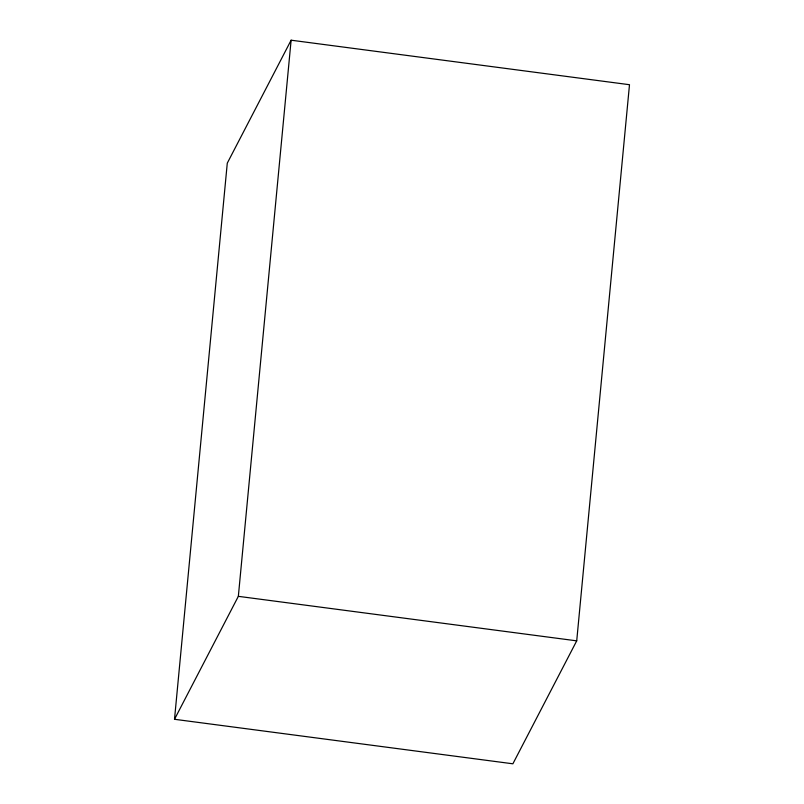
<?xml version="1.0" encoding="UTF-8"?>
<svg xmlns="http://www.w3.org/2000/svg" width="804" height="804" viewBox="0 0 804 804"><rect width="100%" height="100%" fill="white"/><g stroke="black" fill="none" stroke-linecap="round" stroke-linejoin="round"><path stroke-width="1.21" d="M174.508 719.289L227.281 163.152L291.118 40.2L629.492 84.711L576.719 640.848L512.882 763.8L174.508 719.289L238.346 596.337L291.118 40.2M238.346 596.337L576.719 640.848"/></g></svg>
